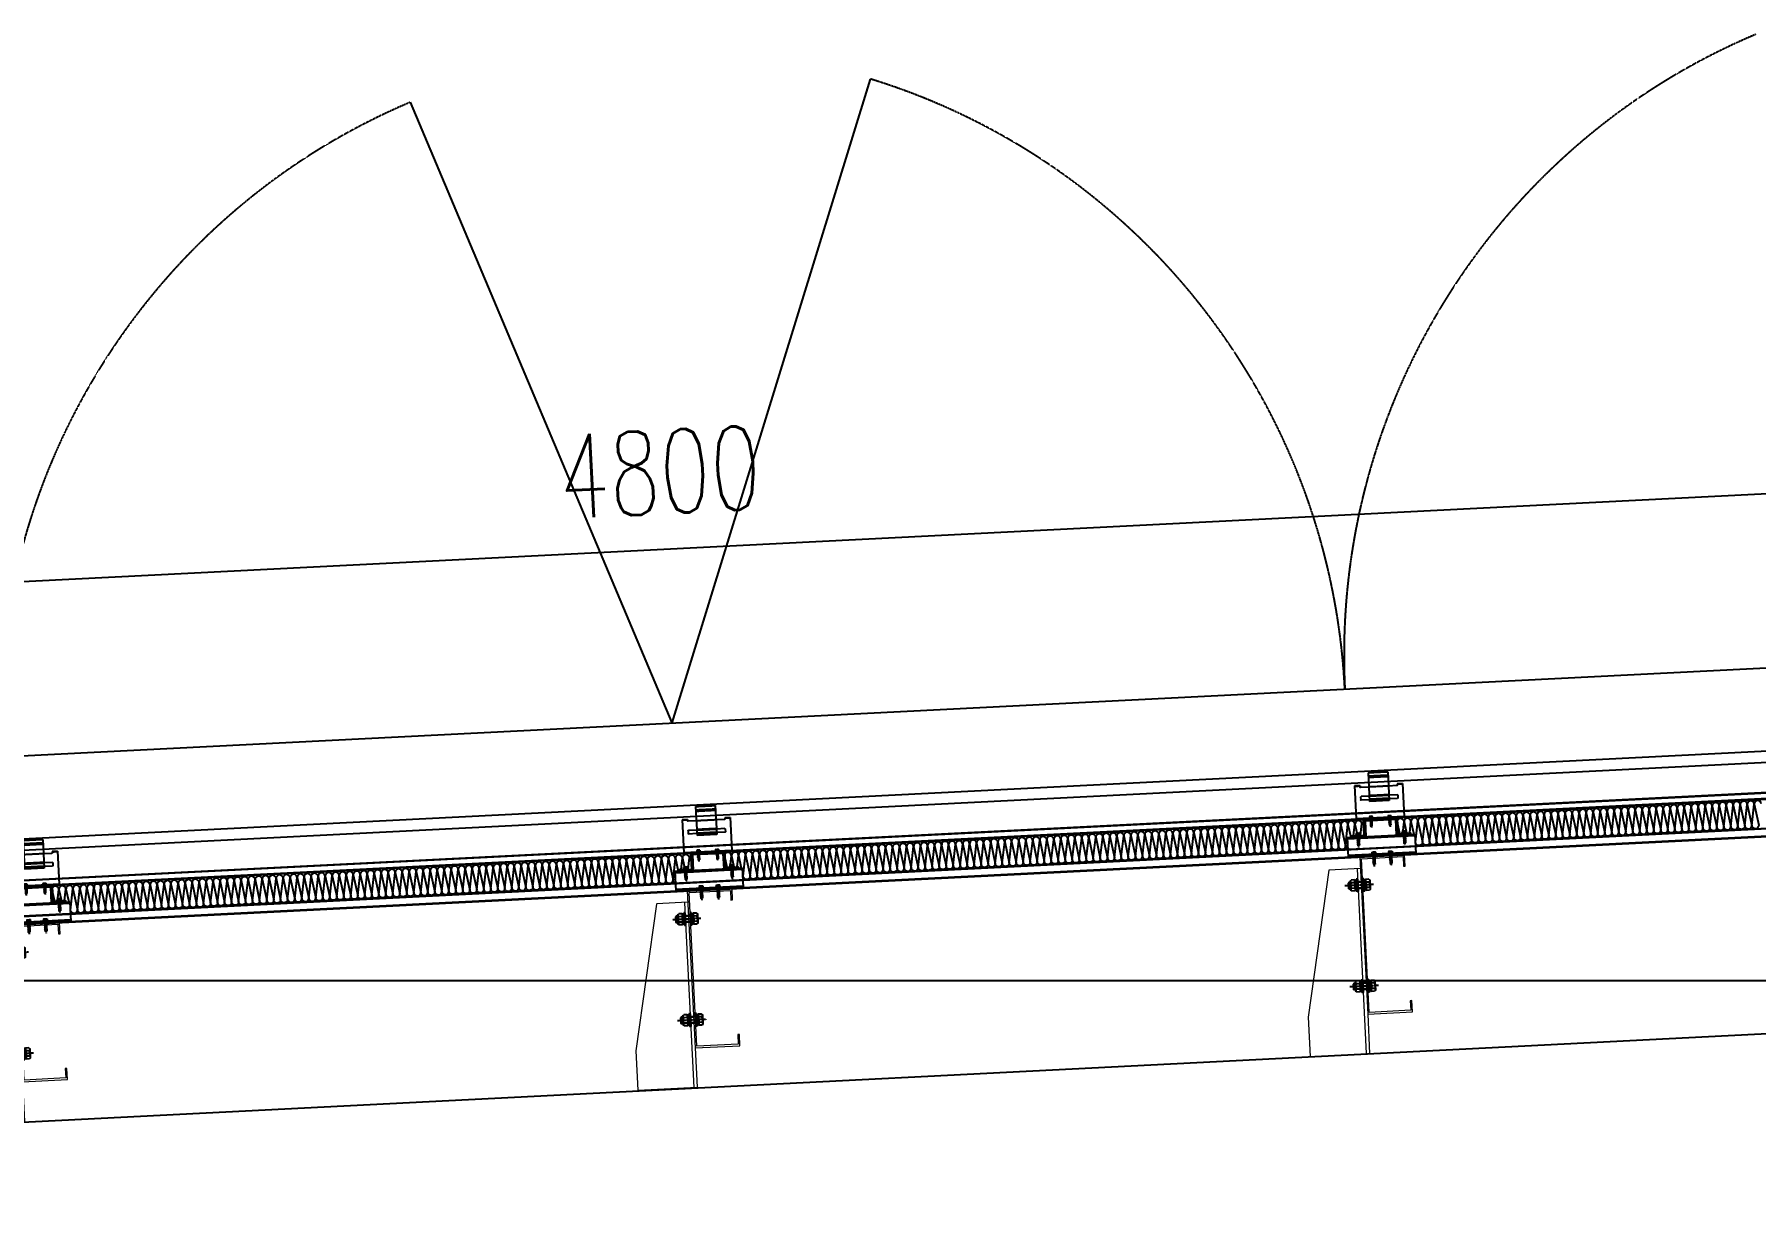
# Model space of a CAD drawing. Extents: x 220580 to 2027826, y -309201 to 71987.
# Drawn here: x 1048353 to 1051420, y -207443 to -205369 of the extents above; entities that cross this region are included whole.
import ezdxf

# ---------------------------------------------------------------- set-up
doc = ezdxf.new("R2010")
doc.units = 0
for name, pattern in [('__DASH', [0.35, 0.25, -0.1]), ('CENTER', [2, 1.25, -0.25, 0.25, -0.25]), ('CONTINUOUS0', [0]), ('CONTINUOUS1', [0]), ('DASH', [0.35, 0.25, -0.1]), ('DOTE', [2.42, 2, -0.2, 0.02, -0.2])]:
    doc.linetypes.add(name, pattern=pattern)
for name, color, linetype in [('003_THICK', 7, 'CONTINUOUS1'), ('004_THIN', 6, 'CONTINUOUS0'), ('A-AXIS-DOTE', 14, 'DOTE'), ('A-HATCH-2', 251, 'Continuous'), ('A-LIN-V', 9, 'Continuous'), ('BWM', 8, 'Continuous'), ('C18', 4, 'CENTER'), ('DIM', 173, 'Continuous'), ('pj', 4, 'Continuous'), ('SEAMLOK75 - SHEET', 6, 'Continuous'), ('ZX', 240, 'CENTER'), ('建-尺寸', 3, 'Continuous'), ('紧固件', 40, 'Continuous')]:
    doc.layers.add(name, color=color, linetype=linetype)
doc.layers.add('S-dim', color=81, linetype='Continuous', lineweight=0)
doc.layers.add('粗', color=7, linetype='Continuous', lineweight=50)
doc.styles.add('A-DIM_T3', font='SIMPLEX', dxfattribs={"width": 0.705882, "bigfont": 'GBCBIG'})
doc.dimstyles.new('A-DIM&&50', dxfattribs={"dimtxt": 148.75, "dimasz": 50, "dimexe": 125, "dimexo": 150, "dimgap": 63.125, "dimtad": 1, "dimdec": 0, "dimzin": 0, "dimdsep": 46, "dimtxsty": 'A-DIM_T3', "dimblk": 'ARCHTICK', "dimcen": 0.09, "dimclrt": 7, "dimazin": 2, "dimtfac": 1, "dimtdec": 0, "dimtix": 1, "dimtmove": 2, "dimatfit": 3, "dimfxl": 0, "dimtolj": 1, "dimtzin": 0, "dimarcsym": 0})

# ---------------------------------------------------------------- blocks, each defined once
blk = doc.blocks.new('_ArchTick')
at = {"color": 0, "linetype": 'ByBlock', "const_width": 0.4}
blk.add_lwpolyline([(-0.5, -0.5), (0.5, 0.5)], dxfattribs=at)
blk = doc.blocks.new('*D369')
at = {"layer": 'Defpoints', "color": 0, "transparency": 16777216}
for p in [(-1772682.3, 580899.3), (-1777491.8, 580830.9), (-1772697.8, 580589.7)]:
    blk.add_point(p, dxfattribs=at)
at = {"layer": '建-尺寸', "color": 0, "lineweight": -2, "transparency": 16777216}
for p, q in [((-1777489.3, 580880.8), (-1777473.7, 581190.4)), ((-1777476.2, 581140.5), (-1772682.3, 580899.3)), ((-1772695.3, 580639.6), (-1772679.7, 580949.2))]:
    blk.add_line(p, q, dxfattribs=at)
at = {"layer": '建-尺寸', "color": 0, "lineweight": -2, "transparency": 16777216, "xscale": 50, "yscale": 50, "zscale": 50}
for p, rotation in [((-1777476.2, 581140.5), 177.1195904165195), ((-1772682.3, 580899.3), 357.1195904165195)]:
    blk.add_blockref('_ArchTick', p, dxfattribs=dict(at, rotation=rotation))
at = {"layer": '建-尺寸', "color": 7, "transparency": 16777216, "insert": (-1775072.3, 581157.2), "char_height": 148.75, "attachment_point": 5, "rotation": 357.1196, "style": 'A-DIM_T3'}
blk.add_mtext('\\A1;4800', dxfattribs=at)
blk = doc.blocks.new('55555')
at = {"layer": 'A-LIN-V', "color": 4}
blk.add_line((350, 700), (8250, 1100), dxfattribs=at)
blk = doc.blocks.new('20250917080948')
at = {"layer": 'A-AXIS-DOTE', "linetype": '__DASH', "ltscale": 2}
blk.add_line((93070.1, 15300), (-8769.3, 15300), dxfattribs=at)
blk = doc.blocks.new('34t65')
at = {"color": 2, "ltscale": 50}
for p, q in [((1430037, 238183.4), (1430157, 238183.4)), ((1430037, 238148.4), (1430037, 238183.4)), ((1430037, 238180.9), (1430157, 238180.9)), ((1430157, 238183.4), (1430157, 238148.4)), ((1430157, 238150.9), (1430037, 238150.9)), ((1430157, 238148.4), (1430037, 238148.4))]:
    blk.add_line(p, q, dxfattribs=at)
blk = doc.blocks.new('*U1984')
at = {"layer": 'pj'}
for p, q in [((-4.4, 0.5), (-4.4, 0)), ((4.4, 0), (-4.4, 0)), ((-4.1, 0.8), (-3.1, 1)), ((4.1, 0.8), (-4.1, 0.8)), ((-3.1, 3.9), (-3.1, 1)), ((3.1, 1), (-3.1, 1)), ((2.3, 4.2), (-2.3, 4.2)), ((-2, 0.8), (-1.5, 1)), ((-1.5, 3.9), (-1.5, 1)), ((-1.5, 0), (-1.5, -1.6)), ((1.5, 3.9), (1.5, 1)), ((2.2, 0.8), (1.5, 1)), ((1.5, 0), (1.5, -1.1)), ((3.1, 3.9), (3.1, 1)), ((4.1, 0.8), (3.1, 1)), ((4.4, 0.5), (4.4, 0)), ((-2.1, -1.9), (2.1, -1.4)), ((-2.1, -1.9), (-1.5, -1.6)), ((-2.1, -1.9), (-1.5, -2.2)), ((-2.1, -3.3), (2.1, -2.8)), ((-2.1, -3.3), (-1.5, -3)), ((-2.1, -3.3), (-1.5, -3.6)), ((-2.1, -4.7), (2.1, -4.2)), ((-2.1, -4.7), (-1.5, -4.4)), ((-2.1, -4.7), (-1.5, -5)), ((-2.1, -6.1), (2.1, -5.6)), ((-2.1, -6.1), (-1.5, -5.8)), ((-2.1, -6.1), (-1.5, -6.4)), ((-2.1, -7.5), (2.1, -7)), ((-2.1, -7.5), (-1.5, -7.2)), ((-2.1, -7.5), (-1.5, -7.8)), ((-2.1, -8.9), (2.1, -8.4)), ((-2.1, -8.9), (-1.5, -8.6)), ((-2.1, -8.9), (-1.5, -9.2)), ((-2.1, -10.3), (2.1, -9.8)), ((-2.1, -10.3), (-1.5, -10)), ((-2.1, -10.3), (-1.5, -10.6)), ((-2.1, -11.7), (2.1, -11.2)), ((-2.1, -11.7), (-1.5, -11.4)), ((-2.1, -11.7), (-1.5, -12)), ((-2.1, -13.1), (-1.5, -12.8)), ((-2.1, -13.1), (-1.1, -13)), ((-2.1, -13.1), (-1.5, -13.4)), ((-1.5, -1.6), (1.5, -1.1)), ((-1.5, -2.2), (1.5, -1.7)), ((-1.5, -2.2), (-1.5, -3)), ((-1.5, -3), (1.5, -2.5)), ((-1.5, -3.6), (1.5, -3.1)), ((-1.5, -3.6), (-1.5, -4.4)), ((-1.5, -4.4), (1.5, -3.9)), ((-1.5, -5), (1.5, -4.5)), ((-1.5, -5), (-1.5, -5.8)), ((-1.5, -5.8), (1.5, -5.3)), ((-1.5, -6.4), (1.5, -5.9)), ((-1.5, -6.4), (-1.5, -7.2)), ((-1.5, -7.2), (1.5, -6.7)), ((-1.5, -7.8), (1.5, -7.3)), ((-1.5, -7.8), (-1.5, -8.6)), ((-1.5, -8.6), (1.5, -8.1)), ((-1.5, -9.2), (1.5, -8.7)), ((-1.5, -9.2), (-1.5, -10)), ((-1.5, -10), (1.5, -9.5)), ((-1.5, -10.6), (1.5, -10.1)), ((-1.5, -10.6), (-1.5, -11.4)), ((-1.5, -11.4), (1.5, -10.9)), ((-1.5, -12), (1.5, -11.5)), ((-1.5, -12), (-1.5, -12.8)), ((-1.5, -12.8), (-1, -12.7)), ((-1.5, -13.4), (-1.5, -17.2)), ((-1.5, -13.4), (-1.3, -13.4)), ((0, -18.6), (-1.5, -17.2)), ((0, -18.6), (1.5, -17.2)), ((0.6, -12.4), (1.5, -12.3)), ((0.7, -12.8), (2.1, -12.6)), ((0.7, -13), (1.5, -12.9)), ((0.7, -13.8), (1.5, -13.7)), ((0.7, -14.2), (2.1, -14)), ((0.7, -14.4), (1.5, -14.3)), ((1.5, -0.3), (1.5, -1.1)), ((2.1, -1.4), (1.5, -1.1)), ((2.1, -1.4), (1.5, -1.7)), ((1.5, -1.7), (1.5, -2.5)), ((2.1, -2.8), (1.5, -2.5)), ((2.1, -2.8), (1.5, -3.1)), ((1.5, -3.1), (1.5, -3.9)), ((2.1, -4.2), (1.5, -3.9)), ((2.1, -4.2), (1.5, -4.5)), ((1.5, -4.5), (1.5, -5.3)), ((2.1, -5.6), (1.5, -5.3)), ((2.1, -5.6), (1.5, -5.9)), ((1.5, -5.9), (1.5, -6.7)), ((2.1, -7), (1.5, -6.7)), ((2.1, -7), (1.5, -7.3)), ((1.5, -7.3), (1.5, -8.1)), ((2.1, -8.4), (1.5, -8.1)), ((2.1, -8.4), (1.5, -8.7)), ((1.5, -8.7), (1.5, -9.5)), ((2.1, -9.8), (1.5, -9.5)), ((2.1, -9.8), (1.5, -10.1)), ((1.5, -10.1), (1.5, -10.9)), ((2.1, -11.2), (1.5, -10.9)), ((2.1, -11.2), (1.5, -11.5)), ((1.5, -11.5), (1.5, -12.3)), ((2.1, -12.6), (1.5, -12.3)), ((2.1, -12.6), (1.5, -12.9)), ((1.5, -12.9), (1.5, -13.7)), ((2.1, -14), (1.5, -13.7)), ((2.1, -14), (1.5, -14.3)), ((1.5, -14.3), (1.5, -17.2))]:
    blk.add_line(p, q, dxfattribs=at)
blk.add_lwpolyline([(0, -18.6), (0.7, -14.4), (0.7, -12.7, 0.417657), (0.4, -12.4, 0.097062), (-1, -12.7), (-1.5, -13.8)], format="xyb", dxfattribs=at)
for centre, radius, start, end in [((-4.1, 0.5), 0.3, 90, 180), ((-2.3, 3.3), 0.951, 35.4009, 144.5991), ((0, 1), 3.2, 61.0594, 118.9406), ((2.3, 3.3), 0.951, 35.4009, 144.5991), ((4.1, 0.5), 0.3, 0, 90)]:
    blk.add_arc(centre, radius, start, end, dxfattribs=at)
at = {"layer": 'ZX', "ltscale": 0.2}
blk.add_line((0, 4.9), (0, -21), dxfattribs=at)
blk = doc.blocks.new('A$C2F3B4A73')
at = {"layer": '粗', "lineweight": -2}
for p, q in [((25.2, 101.1), (60.4, 101.1)), ((25.2, 101.1), (25.2, 49.6)), ((60.4, 101.1), (60.4, 49.6)), ((0, 78.7), (9.6, 78.7)), ((0, 78.7), (0, 19.8)), ((9.6, 78.7), (9.6, 76.3)), ((10.4, 75.5), (25.2, 75.5)), ((60.4, 75.5), (75.2, 75.5)), ((76, 78.7), (85.6, 78.7)), ((76, 78.7), (76, 76.3)), ((85.6, 78.7), (85.6, 19.8)), ((9.6, 58.4), (9.6, 53.6)), ((10.4, 59.2), (25.2, 59.2)), ((10.4, 52.8), (25.2, 52.8)), ((25.2, 58.4), (60.4, 58.4)), ((25.2, 53.6), (60.4, 53.6)), ((25.2, 49.6), (60.4, 49.6)), ((60.4, 59.2), (75.2, 59.2)), ((60.4, 52.8), (75.2, 52.8)), ((76, 58.4), (76, 53.6)), ((0, 19.8), (85.6, 19.8)), ((0, 18.8), (0, 19.8)), ((0, 18.8), (85.6, 18.8)), ((14.4, 19.8), (14.4, 18.8)), ((71.2, 19.8), (71.2, 18.8)), ((85.6, 19.8), (85.6, 18.8))]:
    blk.add_line(p, q, dxfattribs=at)
at = {"layer": '粗', "linetype": 'DASH', "lineweight": -2}
for p, q in [((25.2, 100.6), (60.4, 100.6)), ((25.2, 94.7), (60.4, 94.7)), ((25.2, 92.3), (60.4, 92.3)), ((0, 77.7), (9.6, 77.7)), ((25.2, 75.5), (60.4, 75.5)), ((76, 77.7), (85.6, 77.7)), ((25.2, 60), (60.4, 60)), ((25.2, 59.2), (60.4, 59.2)), ((25.2, 52.8), (60.4, 52.8)), ((25.2, 52), (60.4, 52)), ((16, 19.8), (16, 18.8)), ((21.6, 19.8), (21.6, 18.8)), ((29.6, 19.8), (29.6, 18.8)), ((35.2, 19.8), (35.2, 18.8)), ((50.4, 19.8), (50.4, 18.8)), ((56, 19.8), (56, 18.8)), ((64, 19.8), (64, 18.8)), ((69.6, 19.8), (69.6, 18.8))]:
    blk.add_line(p, q, dxfattribs=at)
at = {"layer": '粗', "lineweight": -2}
for centre, start, end in [((10.4, 76.3), 180, 270), ((75.2, 76.3), 270, 0), ((10.4, 58.4), 90, 180), ((10.4, 53.6), 180, 270), ((75.2, 58.4), 0, 90), ((75.2, 53.6), 270, 0)]:
    blk.add_arc(centre, 0.8, start, end, dxfattribs=at)
at = {"layer": '紧固件', "color": 2, "yscale": 0.8, "zscale": 0.8}
for p, xscale in [((26.1, 19.8), 0.8), ((59.5, 19.8), -0.8)]:
    blk.add_blockref('*U1984', p, dxfattribs=dict(at, xscale=xscale))
blk = doc.blocks.new('A$C51791418')
blk.add_blockref('A$C2F3B4A73', (-42.8, -15.8))
blk = doc.blocks.new('*U1987')
at = {"layer": '003_THICK', "color": 2}
for points in [[(-11, 13.1, 0.611769), (-11, 6.5, 0.611769)], [(-11, 6.5, 0.305859), (-11, -6.5, 0.305859)], [(31.2, 6.5, 0.61177), (31.2, 13.1, 0.61177)], [(31.2, -6.5, 0.305858), (31.2, 6.5, 0.305858)], [(-11, -6.5, 0.611769), (-11, -13.1, 0.611769)], [(31.2, -13.1, 0.61177), (31.2, -6.5, 0.61177)]]:
    blk.add_lwpolyline(points, format="xyb", dxfattribs=at)
for points in [[(-13, 9.8), (-13, -9.8)], [(-11, 13.1), (-3, 13.1)], [(-11, 6.5), (-3, 6.5)], [(-3.6, 8), (-3.6, -8)], [(-3, 13.1), (-3, -13.1)], [(-3, 12.1), (1.1, 12.1)], [(-3, 0), (1.1, 4.1)], [(-3, -4.1), (1.1, 0)], [(1.1, 15), (4.1, 15)], [(1.1, 15), (1.1, -15)], [(4.1, 15), (4.1, -15)], [(4.1, 8), (16.1, 8)], [(16.1, 15), (16.1, -15)], [(16.1, 15), (19.1, 15)], [(19.1, 15), (19.1, -15)], [(19.1, 12.1), (23.2, 12.1)], [(19.1, 0), (23.2, 4.1)], [(23.2, 13.1), (23.2, -13.1)], [(23.2, 13.1), (31.2, 13.1)], [(23.2, 6.5), (31.2, 6.5)], [(33.2, 9.8), (33.2, -9.8)], [(33.2, 8), (37.5, 8)], [(37.5, 8), (37.5, -8)], [(37.5, 8), (39, 6.5)], [(39, 6.5), (39, -6.5)], [(-11, -6.5), (-3, -6.5)], [(-11, -13.1), (-3, -13.1)], [(-3, -12.1), (1.1, -12.1)], [(1.1, -15), (4.1, -15)], [(4.1, -8), (16.1, -8)], [(16.1, -15), (19.1, -15)], [(19.1, -4.1), (23.2, 0)], [(19.1, -12.1), (23.2, -12.1)], [(23.2, -6.5), (31.2, -6.5)], [(23.2, -13.1), (31.2, -13.1)], [(33.2, -8), (37.5, -8)], [(37.5, -8), (39, -6.5)]]:
    blk.add_lwpolyline(points, dxfattribs=at)
at = {"layer": '004_THIN', "color": 2}
for points in [[(-3.6, 6.5), (16.1, 6.5)], [(33.2, 6.5), (39, 6.5)], [(-3.6, -6.5), (16.1, -6.5)], [(33.2, -6.5), (39, -6.5)]]:
    blk.add_lwpolyline(points, dxfattribs=at)
at = {"layer": 'C18', "color": 1, "ltscale": 0.6}
blk.add_lwpolyline([(-21, 0), (47, 0)], dxfattribs=at)
blk = doc.blocks.new('1112')
at = {"color": 2}
blk.add_lwpolyline([(1432456, 238570.9), (1432478.5, 238570.9), (1432478.5, 238598.4), (1432538.5, 238598.4), (1432538.5, 238570.9), (1432561, 238570.9), (1432561, 238568.4), (1432536, 238568.4), (1432536, 238595.9), (1432481, 238595.9), (1432481, 238568.4), (1432456, 238568.4)], close=True, dxfattribs=at)
at = {"layer": 'S-dim', "ltscale": 10}
for p, q in [((1432412.5, 238511.6), (1432362.5, 238252.3)), ((1432412.5, 238512.7), (1432468.5, 238512.7)), ((1432462.5, 238511.6), (1432462.5, 238182.3)), ((1432362.5, 238252.3), (1432362.5, 238182.3)), ((1432468.5, 238252.3), (1432468.5, 238182.3)), ((1432362.5, 238182.3), (1432468.5, 238182.3))]:
    blk.add_line(p, q, dxfattribs=at)
at = {"layer": 'S-dim', "color": 6, "ltscale": 10}
blk.add_lwpolyline([(1432548.5, 238512.3), (1432548.5, 238532.3), (1432468.5, 238532.3), (1432468.5, 238252.3), (1432548.5, 238252.3), (1432548.5, 238272.3), (1432545.5, 238272.3), (1432545.5, 238255.3), (1432471.5, 238255.3), (1432471.5, 238529.3), (1432545.5, 238529.3), (1432545.5, 238512.3)], close=True, dxfattribs=at)
blk.add_blockref('34t65', (2411.5, 385))
at = {"xscale": -0.7500000000000001, "yscale": 0.7500000000000001, "zscale": 0.7500000000000001, "rotation": 359.9999999722328}
for p in [(1432474.6, 238482.3), (1432474.6, 238302.3)]:
    blk.add_blockref('*U1987', p, dxfattribs=at)
at = {"layer": 'SEAMLOK75 - SHEET', "xscale": -1}
blk.add_blockref('A$C51791418', (1432508.5, 238596.4), dxfattribs=at)
at = {"layer": '紧固件', "xscale": -1.023999999801318, "yscale": 1.023999999801318, "zscale": 1.023999999801318}
for p in [(1432467.3, 238570.9), (1432549.8, 238570.9, 0), (1432493.5, 238535.9), (1432523.5, 238535.9)]:
    blk.add_blockref('*U1984', p, dxfattribs=at)
blk = doc.blocks.new('3e34t5')
at = {"rotation": 2.880377552740777}
for p in [(-167778.5, -57889.1), (-168977, -57949.4), (-170175.5, -58009.7)]:
    blk.add_blockref('1112', p, dxfattribs=at)
blk = doc.blocks.new('1231534634654')
at = {"layer": 'A-LIN-V'}
for points in [[(-1775094.8, 580710.3), (-1775448, 581857.1)], [(-1775094.8, 580710.3), (-1774628.2, 581815.9)], [(-1777491.8, 580830.9), (-1772697.8, 580589.7)]]:
    blk.add_lwpolyline(points, dxfattribs=at)
at = {"layer": 'A-LIN-V', "linetype": 'DASH'}
for centre, start, end in [((-1775094.8, 580710.3), 107.1196, 177.1196), ((-1775094.8, 580710.3), 357.1196, 67.1196), ((-1772697.8, 580589.7), 107.1196, 177.1196)]:
    blk.add_arc(centre, 1200, start, end, dxfattribs=at)
at = {"layer": '建-尺寸'}
dim = blk.add_aligned_dim(p1=(-1777491.8, 580830.9), p2=(-1772697.8, 580589.7), distance=310, dimstyle='A-DIM&&50', dxfattribs=at)
dim.commit()
dim.dimension.update_dxf_attribs({"geometry": '*D369', "text_midpoint": (-1775072.3, 581157.2)})
blk = doc.blocks.new('42432')
at = {"layer": 'A-LIN-V', "rotation": 5.760755105663479}
blk.add_blockref('1231534634654', (125748.8, 181213.9), dxfattribs=at)
blk = doc.blocks.new('A$Ce490932c')
at = {"color": 1, "ltscale": 50}
for p, q in [((3049.7, 2468), (-4757.8, 2075.2)), ((3049.7, 2466.5), (-4756.4, 2073.8))]:
    blk.add_line(p, q, dxfattribs=at)
at = {"color": 4, "ltscale": 50}
for p, q in [((-4734, 2023.7), (3049.7, 2415.4, 0)), ((-4734, 2022.9), (3049.7, 2414.6, 0)), ((-4734, 2009.5), (3049.7, 2401.1, 0)), ((-4734, 2008.7), (3049.7, 2400.3, 0))]:
    blk.add_line(p, q, dxfattribs=at)
at = {"color": 2, "ltscale": 50}
blk.add_line((-4734, 2009.8), (3049.7, 2401.4, 0), dxfattribs=at)
at = {"layer": 'BWM'}
for points in [[(1181.1, 2365.1, 1), (1168.6, 2364.5), (1176.7, 2327.4, -1), (1164.2, 2326.8), (1168.6, 2364.5, 1), (1156.1, 2363.9), (1164.2, 2326.8, -1), (1151.7, 2326.1), (1156.1, 2363.9, 1), (1143.6, 2363.2), (1151.7, 2326.1, -1), (1139.3, 2325.5), (1143.6, 2363.2, 1), (1131.1, 2362.6), (1139.3, 2325.5, -1), (1126.8, 2324.9), (1131.1, 2362.6, 1), (1118.6, 2362), (1126.8, 2324.9, -1), (1114.3, 2324.2), (1118.6, 2362, 1), (1106.2, 2361.4), (1114.3, 2324.2, -1), (1101.8, 2323.6), (1106.2, 2361.4, 1), (1093.7, 2360.7), (1101.8, 2323.6, -1), (1089.3, 2323), (1093.7, 2360.7, 1), (1081.2, 2360.1), (1089.3, 2323, -1), (1076.8, 2322.4), (1081.2, 2360.1, 1), (1068.7, 2359.5), (1076.8, 2322.4, -1), (1064.3, 2321.7), (1068.7, 2359.5, 1), (1056.2, 2358.9), (1064.3, 2321.7, -1), (1051.9, 2321.1), (1056.2, 2358.9, 1), (1043.7, 2358.2), (1051.9, 2321.1, -1), (1039.4, 2320.5), (1043.7, 2358.2, 1), (1031.2, 2357.6), (1039.4, 2320.5, -1), (1026.9, 2319.8), (1031.2, 2357.6, 1), (1018.8, 2357), (1026.9, 2319.8, -1), (1014.4, 2319.2), (1018.8, 2357, 1), (1006.3, 2356.3), (1014.4, 2319.2, -1), (1001.9, 2318.6), (1006.3, 2356.3, 1), (993.8, 2355.7), (1001.9, 2318.6, -1), (989.4, 2318), (993.8, 2355.7, 1), (981.3, 2355.1), (989.4, 2318, -1), (977, 2317.3), (981.3, 2355.1, 1), (968.8, 2354.5), (977, 2317.3, -1), (964.5, 2316.7), (968.8, 2354.5, 1), (956.3, 2353.8), (964.5, 2316.7, -1), (952, 2316.1), (956.3, 2353.8, 1), (943.9, 2353.2), (952, 2316.1, -1), (939.5, 2315.4), (943.9, 2353.2, 1), (931.4, 2352.6), (939.5, 2315.4, -1), (927, 2314.8), (931.4, 2352.6, 1), (918.9, 2351.9), (927, 2314.8, -1), (914.5, 2314.2), (918.9, 2351.9, 1), (906.4, 2351.3), (914.5, 2314.2, -1), (902.1, 2313.6), (906.4, 2351.3, 1), (893.9, 2350.7), (902.1, 2313.6, -1), (889.6, 2312.9), (893.9, 2350.7, 1), (881.4, 2350.1), (889.6, 2312.9, -1), (877.1, 2312.3), (881.4, 2350.1, 1), (869, 2349.4), (877.1, 2312.3, -1), (864.6, 2311.7), (869, 2349.4, 1), (856.5, 2348.8), (864.6, 2311.7, -1), (852.1, 2311.1), (856.5, 2348.8, 1), (844, 2348.2), (852.1, 2311.1, -1), (839.6, 2310.4), (844, 2348.2, 1), (831.5, 2347.5), (839.6, 2310.4, -1), (827.1, 2309.8), (831.5, 2347.5, 1), (819, 2346.9), (827.1, 2309.8, -1), (814.7, 2309.2), (819, 2346.9, 1), (806.5, 2346.3), (814.7, 2309.2, -1), (802.2, 2308.5), (806.5, 2346.3, 1), (794, 2345.7), (802.2, 2308.5, -1), (789.7, 2307.9), (794, 2345.7, 1), (781.6, 2345), (789.7, 2307.9, -1), (777.2, 2307.3), (781.6, 2345, 1), (769.1, 2344.4), (777.2, 2307.3, -1), (764.7, 2306.7), (769.1, 2344.4, 1), (756.6, 2343.8), (764.7, 2306.7, -1), (752.2, 2306), (756.6, 2343.8, 1), (744.1, 2343.1), (752.2, 2306, -1), (739.8, 2305.4), (744.1, 2343.1, 1), (731.6, 2342.5), (739.8, 2305.4, -1), (727.3, 2304.8), (731.6, 2342.5, 1), (719.1, 2341.9), (727.3, 2304.8, -1), (714.8, 2304.1), (719.1, 2341.9, 1), (706.7, 2341.3), (714.8, 2304.1, -1), (702.3, 2303.5), (706.7, 2341.3, 1), (694.2, 2340.6), (702.3, 2303.5, -1), (689.8, 2302.9), (694.2, 2340.6, 1), (681.7, 2340), (689.8, 2302.9, -1), (677.3, 2302.3), (681.7, 2340, 1), (669.2, 2339.4), (677.3, 2302.3, -1), (664.9, 2301.6), (669.2, 2339.4, 1), (656.7, 2338.8), (664.9, 2301.6, -1), (652.4, 2301), (656.7, 2338.8, 1), (644.2, 2338.1), (652.4, 2301, -1), (639.9, 2300.4), (644.2, 2338.1, 1), (631.8, 2337.5), (639.9, 2300.4, -1), (627.4, 2299.7), (631.8, 2337.5, 1), (619.3, 2336.9), (627.4, 2299.7, -1), (614.9, 2299.1), (619.3, 2336.9, 1), (606.8, 2336.2), (614.9, 2299.1, -1), (602.4, 2298.5), (606.8, 2336.2, 1), (594.3, 2335.6), (602.4, 2298.5, -1), (589.9, 2297.9), (594.3, 2335.6, 1), (581.8, 2335), (589.9, 2297.9, -1), (577.5, 2297.2), (581.8, 2335, 1), (569.3, 2334.4), (577.5, 2297.2, -1), (565, 2296.6), (569.3, 2334.4, 1), (556.8, 2333.7), (561.8, 2311.3)], [(446.7, 2284.4, -0.414214), (440.1, 2290.3), (444.5, 2328.1, 1), (432, 2327.4), (440.1, 2290.3, -1), (427.7, 2289.7), (432, 2327.4, 1), (419.5, 2326.8), (427.7, 2289.7, -1), (415.2, 2289.1), (419.5, 2326.8, 1), (407, 2326.2), (415.2, 2289.1, -1), (402.7, 2288.4), (407, 2326.2, 1), (394.6, 2325.6), (402.7, 2288.4, -1), (390.2, 2287.8), (394.6, 2325.6, 1), (382.1, 2324.9), (390.2, 2287.8, -1), (377.7, 2287.2), (382.1, 2324.9, 1), (369.6, 2324.3), (377.7, 2287.2, -1), (365.2, 2286.6), (369.6, 2324.3, 1), (357.1, 2323.7), (365.2, 2286.6, -1), (352.7, 2285.9), (357.1, 2323.7, 1), (344.6, 2323), (352.7, 2285.9, -1), (340.3, 2285.3), (344.6, 2323, 1), (332.1, 2322.4), (340.3, 2285.3, -1), (327.8, 2284.7), (332.1, 2322.4, 1), (319.6, 2321.8), (327.8, 2284.7, -1), (315.3, 2284), (319.6, 2321.8, 1), (307.2, 2321.2), (315.3, 2284, -1), (302.8, 2283.4), (307.2, 2321.2, 1), (294.7, 2320.5), (302.8, 2283.4, -1), (290.3, 2282.8), (294.7, 2320.5, 1), (282.2, 2319.9), (290.3, 2282.8, -1), (277.8, 2282.2), (282.2, 2319.9, 1), (269.7, 2319.3), (277.8, 2282.2, -1), (265.4, 2281.5), (269.7, 2319.3, 1), (257.2, 2318.6), (265.4, 2281.5, -1), (252.9, 2280.9), (257.2, 2318.6, 1), (244.7, 2318), (252.9, 2280.9, -1), (240.4, 2280.3), (244.7, 2318, 1), (232.3, 2317.4), (240.4, 2280.3, -1), (227.9, 2279.6), (232.3, 2317.4, 1), (219.8, 2316.8), (227.9, 2279.6, -1), (215.4, 2279), (219.8, 2316.8, 1), (207.3, 2316.1), (215.4, 2279, -1), (202.9, 2278.4), (207.3, 2316.1, 1), (194.8, 2315.5), (202.9, 2278.4, -1), (190.5, 2277.8), (194.8, 2315.5, 1), (182.3, 2314.9), (190.5, 2277.8, -1), (178, 2277.1), (182.3, 2314.9, 1), (169.8, 2314.3), (178, 2277.1, -1), (165.5, 2276.5), (169.8, 2314.3, 1), (157.4, 2313.6), (165.5, 2276.5, -1), (153, 2275.9), (157.4, 2313.6, 1), (144.9, 2313), (153, 2275.9, -1), (140.5, 2275.2), (144.9, 2313, 1), (132.4, 2312.4), (140.5, 2275.2, -1), (128, 2274.6), (132.4, 2312.4, 1), (119.9, 2311.7), (128, 2274.6, -1), (115.5, 2274), (119.9, 2311.7, 1), (107.4, 2311.1), (115.5, 2274, -1), (103.1, 2273.4), (107.4, 2311.1, 1), (94.9, 2310.5), (103.1, 2273.4, -1), (90.6, 2272.7), (94.9, 2310.5, 1), (82.4, 2309.9), (90.6, 2272.7, -1), (78.1, 2272.1), (82.4, 2309.9, 1), (70, 2309.2), (78.1, 2272.1, -1), (65.6, 2271.5), (70, 2309.2, 1), (57.5, 2308.6), (65.6, 2271.5, -1), (53.1, 2270.8), (57.5, 2308.6, 1), (45, 2308), (53.1, 2270.8, -1), (40.6, 2270.2), (45, 2308, 1), (32.5, 2307.3), (40.6, 2270.2, -1), (28.2, 2269.6), (32.5, 2307.3, 1), (20, 2306.7), (28.2, 2269.6, -1), (15.7, 2269), (20, 2306.7, 1), (7.5, 2306.1), (15.7, 2269, -1), (3.2, 2268.3), (7.5, 2306.1, 1), (-4.9, 2305.5), (3.2, 2268.3, -1), (-9.3, 2267.7), (-4.9, 2305.5, 1), (-17.4, 2304.8), (-9.3, 2267.7, -1), (-21.8, 2267.1), (-17.4, 2304.8, 1), (-29.9, 2304.2), (-21.8, 2267.1, -1), (-34.3, 2266.5), (-29.9, 2304.2, 1), (-42.4, 2303.6), (-34.3, 2266.5, -1), (-46.7, 2265.8), (-42.4, 2303.6, 1), (-54.9, 2302.9), (-46.7, 2265.8, -1), (-59.2, 2265.2), (-54.9, 2302.9, 1), (-67.4, 2302.3), (-59.2, 2265.2, -1), (-71.7, 2264.6), (-67.4, 2302.3, 1), (-79.8, 2301.7), (-71.7, 2264.6, -1), (-84.2, 2263.9), (-79.8, 2301.7, 1), (-92.3, 2301.1), (-84.2, 2263.9, -1), (-96.7, 2263.3), (-92.3, 2301.1, 1), (-104.8, 2300.4), (-96.7, 2263.3, -1), (-109.2, 2262.7), (-104.8, 2300.4, 1), (-117.3, 2299.8), (-109.2, 2262.7, -1), (-121.7, 2262.1), (-117.3, 2299.8, 1), (-129.8, 2299.2), (-121.7, 2262.1, -1), (-134.1, 2261.4), (-129.8, 2299.2, 1), (-142.3, 2298.5), (-134.1, 2261.4, -1), (-146.6, 2260.8), (-142.3, 2298.5, 1), (-154.8, 2297.9), (-146.6, 2260.8, -1), (-159.1, 2260.2), (-154.8, 2297.9, 1), (-167.2, 2297.3), (-159.1, 2260.2, -1), (-171.6, 2259.5), (-167.2, 2297.3, 1), (-179.7, 2296.7), (-171.6, 2259.5, -1), (-184.1, 2258.9), (-179.7, 2296.7, 1), (-192.2, 2296), (-184.1, 2258.9, -1), (-196.6, 2258.3), (-192.2, 2296, 1), (-204.7, 2295.4), (-196.6, 2258.3, -1), (-209, 2257.7), (-204.7, 2295.4, 1), (-217.2, 2294.8), (-209, 2257.7, -1), (-221.5, 2257), (-217.2, 2294.8, 1), (-229.7, 2294.2), (-221.5, 2257, -1), (-234, 2256.4), (-229.7, 2294.2, 1), (-242.1, 2293.5), (-234, 2256.4, -1), (-246.5, 2255.8), (-242.1, 2293.5, 1), (-254.6, 2292.9), (-246.5, 2255.8, -1), (-259, 2255.1), (-254.6, 2292.9, 1), (-267.1, 2292.3), (-259, 2255.1, -1), (-271.5, 2254.5), (-267.1, 2292.3, 1), (-279.6, 2291.6), (-271.5, 2254.5, -1), (-283.9, 2253.9), (-279.6, 2291.6, 1), (-292.1, 2291), (-283.9, 2253.9, -1), (-296.4, 2253.3), (-292.1, 2291, 1), (-304.6, 2290.4), (-296.4, 2253.3, -1), (-308.9, 2252.6), (-304.6, 2290.4, 1), (-317, 2289.8), (-308.9, 2252.6, -1), (-321.4, 2252), (-317, 2289.8, 1), (-329.5, 2289.1), (-321.4, 2252, -1), (-333.9, 2251.4), (-329.5, 2289.1, 1), (-342, 2288.5), (-333.9, 2251.4, -1), (-346.4, 2250.7), (-342, 2288.5, 1), (-354.5, 2287.9), (-346.4, 2250.7, -1), (-358.9, 2250.1), (-354.5, 2287.9, 1), (-367, 2287.2), (-358.9, 2250.1, -1), (-371.3, 2249.5), (-367, 2287.2, 1), (-379.5, 2286.6), (-371.3, 2249.5, -1), (-383.8, 2248.9), (-379.5, 2286.6, 1), (-392, 2286), (-383.8, 2248.9, -1), (-396.3, 2248.2), (-392, 2286, 1), (-404.4, 2285.4), (-396.3, 2248.2, -1), (-408.8, 2247.6), (-404.4, 2285.4, 1), (-416.9, 2284.7), (-408.8, 2247.6, -1), (-421.3, 2247), (-416.9, 2284.7, 1), (-429.4, 2284.1), (-421.3, 2247, -1), (-433.8, 2246.4), (-429.4, 2284.1, 1), (-441.9, 2283.5), (-433.8, 2246.4, -1), (-446.2, 2245.7), (-441.9, 2283.5, 1), (-454.4, 2282.8), (-446.2, 2245.7, -1), (-458.7, 2245.1), (-454.4, 2282.8, 1), (-466.9, 2282.2), (-458.7, 2245.1, -1), (-471.2, 2244.5), (-466.9, 2282.2, 1), (-479.3, 2281.6), (-471.2, 2244.5, -1), (-483.7, 2243.8), (-479.3, 2281.6, 1), (-491.8, 2281), (-483.7, 2243.8, -1), (-496.2, 2243.2), (-491.8, 2281, 1), (-504.3, 2280.3), (-496.2, 2243.2, -1), (-508.7, 2242.6), (-504.3, 2280.3, 1), (-516.8, 2279.7), (-508.7, 2242.6, -1), (-521.1, 2242), (-516.8, 2279.7, 1), (-529.3, 2279.1), (-521.1, 2242, -1), (-533.6, 2241.3), (-529.3, 2279.1, 1), (-541.8, 2278.4), (-533.6, 2241.3, -1), (-546.1, 2240.7), (-541.8, 2278.4, 1), (-554.2, 2277.8), (-546.1, 2240.7, -1), (-558.6, 2240.1), (-554.2, 2277.8, 1), (-566.7, 2277.2), (-558.6, 2240.1, -1), (-571.1, 2239.4), (-566.7, 2277.2, 1), (-579.2, 2276.6), (-571.1, 2239.4, -1), (-583.6, 2238.8), (-579.2, 2276.6, 1), (-591.7, 2275.9), (-583.6, 2238.8, -1), (-596.1, 2238.2), (-591.7, 2275.9, 1), (-604.2, 2275.3), (-596.1, 2238.2, -1), (-608.5, 2237.6), (-604.2, 2275.3, 1), (-616.7, 2274.7), (-608.5, 2237.6, -1), (-621, 2236.9), (-616.7, 2274.7, 1), (-629.1, 2274.1), (-621, 2236.9, -1), (-633.5, 2236.3), (-629.1, 2274.1, 1), (-641.6, 2273.4), (-636.7, 2251)], [(454.6, 2308.4), (457, 2328.7, 1), (444.5, 2328.1), (449.4, 2305.7)], [(467.1, 2309.1), (469.5, 2329.3, 1), (457, 2328.7), (461.3, 2308.8)], [(542, 2312.8), (544.4, 2333.1, 1), (531.9, 2332.5), (536.2, 2312.5)], [(554.5, 2313.4), (556.8, 2333.7, 1), (544.4, 2333.1), (548.7, 2313.2)], [(-751.8, 2224.1, -0.414214), (-758.3, 2230), (-754, 2267.8, 1), (-766.5, 2267.1), (-758.3, 2230, -1), (-770.8, 2229.4), (-766.5, 2267.1, 1), (-779, 2266.5), (-770.8, 2229.4, -1), (-783.3, 2228.8), (-779, 2266.5, 1), (-791.4, 2265.9), (-783.3, 2228.8, -1), (-795.8, 2228.1), (-791.4, 2265.9, 1), (-803.9, 2265.3), (-795.8, 2228.1, -1), (-808.3, 2227.5), (-803.9, 2265.3, 1), (-816.4, 2264.6), (-808.3, 2227.5, -1), (-820.8, 2226.9), (-816.4, 2264.6, 1), (-828.9, 2264), (-820.8, 2226.9, -1), (-833.3, 2226.3), (-828.9, 2264, 1), (-841.4, 2263.4), (-833.3, 2226.3, -1), (-845.7, 2225.6), (-841.4, 2263.4, 1), (-853.9, 2262.7), (-845.7, 2225.6, -1), (-858.2, 2225), (-853.9, 2262.7, 1), (-866.3, 2262.1), (-858.2, 2225, -1), (-870.7, 2224.4), (-866.3, 2262.1, 1), (-878.8, 2261.5), (-870.7, 2224.4, -1), (-883.2, 2223.7), (-878.8, 2261.5, 1), (-891.3, 2260.9), (-883.2, 2223.7, -1), (-895.7, 2223.1), (-891.3, 2260.9, 1), (-903.8, 2260.2), (-895.7, 2223.1, -1), (-908.2, 2222.5), (-903.8, 2260.2, 1), (-916.3, 2259.6), (-908.2, 2222.5, -1), (-920.6, 2221.9), (-916.3, 2259.6, 1), (-928.8, 2259), (-920.6, 2221.9, -1), (-933.1, 2221.2), (-928.8, 2259, 1), (-941.3, 2258.3), (-933.1, 2221.2, -1), (-945.6, 2220.6), (-941.3, 2258.3, 1), (-953.7, 2257.7), (-945.6, 2220.6, -1), (-958.1, 2220), (-953.7, 2257.7, 1), (-966.2, 2257.1), (-958.1, 2220, -1), (-970.6, 2219.3), (-966.2, 2257.1, 1), (-978.7, 2256.5), (-970.6, 2219.3, -1), (-983.1, 2218.7), (-978.7, 2256.5, 1), (-991.2, 2255.8), (-983.1, 2218.7, -1), (-995.5, 2218.1), (-991.2, 2255.8, 1), (-1003.7, 2255.2), (-995.5, 2218.1, -1), (-1008, 2217.5), (-1003.7, 2255.2, 1), (-1016.2, 2254.6), (-1008, 2217.5, -1), (-1020.5, 2216.8), (-1016.2, 2254.6, 1), (-1028.6, 2254), (-1020.5, 2216.8, -1), (-1033, 2216.2), (-1028.6, 2254, 1), (-1041.1, 2253.3), (-1033, 2216.2, -1), (-1045.5, 2215.6), (-1041.1, 2253.3, 1), (-1053.6, 2252.7), (-1045.5, 2215.6, -1), (-1058, 2214.9), (-1053.6, 2252.7, 1), (-1066.1, 2252.1), (-1058, 2214.9, -1), (-1070.5, 2214.3), (-1066.1, 2252.1, 1), (-1078.6, 2251.4), (-1070.5, 2214.3, -1), (-1082.9, 2213.7), (-1078.6, 2251.4, 1), (-1091.1, 2250.8), (-1082.9, 2213.7, -1), (-1095.4, 2213.1), (-1091.1, 2250.8, 1), (-1103.5, 2250.2), (-1095.4, 2213.1, -1), (-1107.9, 2212.4), (-1103.5, 2250.2, 1), (-1116, 2249.6), (-1107.9, 2212.4, -1), (-1120.4, 2211.8), (-1116, 2249.6, 1), (-1128.5, 2248.9), (-1120.4, 2211.8, -1), (-1132.9, 2211.2), (-1128.5, 2248.9, 1), (-1141, 2248.3), (-1132.9, 2211.2, -1), (-1145.4, 2210.5), (-1141, 2248.3, 1), (-1153.5, 2247.7), (-1145.4, 2210.5, -1), (-1157.8, 2209.9), (-1153.5, 2247.7, 1), (-1166, 2247), (-1157.8, 2209.9, -1), (-1170.3, 2209.3), (-1166, 2247, 1), (-1178.5, 2246.4), (-1170.3, 2209.3, -1), (-1182.8, 2208.7), (-1178.5, 2246.4, 1), (-1190.9, 2245.8), (-1182.8, 2208.7, -1), (-1195.3, 2208), (-1190.9, 2245.8, 1), (-1203.4, 2245.2), (-1195.3, 2208, -1), (-1207.8, 2207.4), (-1203.4, 2245.2, 1), (-1215.9, 2244.5), (-1207.8, 2207.4, -1), (-1220.3, 2206.8), (-1215.9, 2244.5, 1), (-1228.4, 2243.9), (-1220.3, 2206.8, -1), (-1232.7, 2206.2), (-1228.4, 2243.9, 1), (-1240.9, 2243.3), (-1232.7, 2206.2, -1), (-1245.2, 2205.5), (-1240.9, 2243.3, 1), (-1253.4, 2242.6), (-1245.2, 2205.5, -1), (-1257.7, 2204.9), (-1253.4, 2242.6, 1), (-1265.8, 2242), (-1257.7, 2204.9, -1), (-1270.2, 2204.3), (-1265.8, 2242, 1), (-1278.3, 2241.4), (-1270.2, 2204.3, -1), (-1282.7, 2203.6), (-1278.3, 2241.4, 1), (-1290.8, 2240.8), (-1282.7, 2203.6, -1), (-1295.2, 2203), (-1290.8, 2240.8, 1), (-1303.3, 2240.1), (-1295.2, 2203, -1), (-1307.7, 2202.4), (-1303.3, 2240.1, 1), (-1315.8, 2239.5), (-1307.7, 2202.4, -1), (-1320.1, 2201.8), (-1315.8, 2239.5, 1), (-1328.3, 2238.9), (-1320.1, 2201.8, -1), (-1332.6, 2201.1), (-1328.3, 2238.9, 1), (-1340.7, 2238.2), (-1332.6, 2201.1, -1), (-1345.1, 2200.5), (-1340.7, 2238.2, 1), (-1353.2, 2237.6), (-1345.1, 2200.5, -1), (-1357.6, 2199.9), (-1353.2, 2237.6, 1), (-1365.7, 2237), (-1357.6, 2199.9, -1), (-1370.1, 2199.2), (-1365.7, 2237, 1), (-1378.2, 2236.4), (-1370.1, 2199.2, -1), (-1382.6, 2198.6), (-1378.2, 2236.4, 1), (-1390.7, 2235.7), (-1382.6, 2198.6, -1), (-1395, 2198), (-1390.7, 2235.7, 1), (-1403.2, 2235.1), (-1395, 2198, -1), (-1407.5, 2197.4), (-1403.2, 2235.1, 1), (-1415.7, 2234.5), (-1407.5, 2197.4, -1), (-1420, 2196.7), (-1415.7, 2234.5, 1), (-1428.1, 2233.9), (-1420, 2196.7, -1), (-1432.5, 2196.1), (-1428.1, 2233.9, 1), (-1440.6, 2233.2), (-1432.5, 2196.1, -1), (-1445, 2195.5), (-1440.6, 2233.2, 1), (-1453.1, 2232.6), (-1445, 2195.5, -1), (-1457.5, 2194.8), (-1453.1, 2232.6, 1), (-1465.6, 2232), (-1457.5, 2194.8, -1), (-1469.9, 2194.2), (-1465.6, 2232, 1), (-1478.1, 2231.3), (-1469.9, 2194.2, -1), (-1482.4, 2193.6), (-1478.1, 2231.3, 1), (-1490.6, 2230.7), (-1482.4, 2193.6, -1), (-1494.9, 2193), (-1490.6, 2230.7, 1), (-1503, 2230.1), (-1494.9, 2193, -1), (-1507.4, 2192.3), (-1503, 2230.1, 1), (-1515.5, 2229.5), (-1507.4, 2192.3, -1), (-1519.9, 2191.7), (-1515.5, 2229.5, 1), (-1528, 2228.8), (-1519.9, 2191.7, -1), (-1532.4, 2191.1), (-1528, 2228.8, 1), (-1540.5, 2228.2), (-1532.4, 2191.1, -1), (-1544.9, 2190.4), (-1540.5, 2228.2, 1), (-1553, 2227.6), (-1544.9, 2190.4, -1), (-1557.3, 2189.8), (-1553, 2227.6, 1), (-1565.5, 2226.9), (-1557.3, 2189.8, -1), (-1569.8, 2189.2), (-1565.5, 2226.9, 1), (-1577.9, 2226.3), (-1569.8, 2189.2, -1), (-1582.3, 2188.6), (-1577.9, 2226.3, 1), (-1590.4, 2225.7), (-1582.3, 2188.6, -1), (-1594.8, 2187.9), (-1590.4, 2225.7, 1), (-1602.9, 2225.1), (-1594.8, 2187.9, -1), (-1607.3, 2187.3), (-1602.9, 2225.1, 1), (-1615.4, 2224.4), (-1607.3, 2187.3, -1), (-1619.8, 2186.7), (-1615.4, 2224.4, 1), (-1627.9, 2223.8), (-1619.8, 2186.7, -1), (-1632.2, 2186.1), (-1627.9, 2223.8, 1), (-1640.4, 2223.2), (-1632.2, 2186.1, -1), (-1644.7, 2185.4), (-1640.4, 2223.2, 1), (-1652.9, 2222.5), (-1644.7, 2185.4, -1), (-1657.2, 2184.8), (-1652.9, 2222.5, 1), (-1665.3, 2221.9), (-1657.2, 2184.8, -1), (-1669.7, 2184.2), (-1665.3, 2221.9, 1), (-1677.8, 2221.3), (-1669.7, 2184.2, -1), (-1682.2, 2183.5), (-1677.8, 2221.3, 1), (-1690.3, 2220.7), (-1682.2, 2183.5, -1), (-1694.7, 2182.9), (-1690.3, 2220.7, 1), (-1702.8, 2220), (-1694.7, 2182.9, -1), (-1707.1, 2182.3), (-1702.8, 2220, 1), (-1715.3, 2219.4), (-1707.1, 2182.3, -1), (-1719.6, 2181.7), (-1715.3, 2219.4, 1), (-1727.8, 2218.8), (-1719.6, 2181.7, -1), (-1732.1, 2181), (-1727.8, 2218.8, 1), (-1740.2, 2218.1), (-1732.1, 2181, -1), (-1744.6, 2180.4), (-1740.2, 2218.1, 1), (-1752.7, 2217.5), (-1744.6, 2180.4, -1), (-1757.1, 2179.8), (-1752.7, 2217.5, 1), (-1765.2, 2216.9), (-1757.1, 2179.8, -1), (-1769.6, 2179.1), (-1765.2, 2216.9, 1), (-1777.7, 2216.3), (-1769.6, 2179.1, -1), (-1782.1, 2178.5), (-1777.7, 2216.3, 1), (-1790.2, 2215.6), (-1782.1, 2178.5, -1), (-1794.5, 2177.9), (-1790.2, 2215.6, 1), (-1802.7, 2215), (-1794.5, 2177.9, -1), (-1807, 2177.3), (-1802.7, 2215, 1), (-1815.1, 2214.4), (-1807, 2177.3, -1), (-1819.5, 2176.6), (-1815.1, 2214.4, 1), (-1827.6, 2213.8), (-1819.5, 2176.6, -1), (-1832, 2176), (-1827.6, 2213.8, 1), (-1840.1, 2213.1), (-1835.2, 2190.7)], [(-743.8, 2248.1), (-741.5, 2268.4, 1), (-754, 2267.8), (-749.1, 2245.4)], [(-731.4, 2248.8), (-729, 2269, 1), (-741.5, 2268.4), (-737.1, 2248.5)], [(-656.5, 2252.5), (-654.1, 2272.8, 1), (-666.6, 2272.2), (-662.2, 2252.2)], [(-644, 2253.1), (-641.6, 2273.4, 1), (-654.1, 2272.8), (-649.8, 2252.9)], [(-1854.9, 2192.2), (-1852.6, 2212.5, 1), (-1865.1, 2211.9), (-1860.7, 2191.9)], [(-1842.5, 2192.8), (-1840.1, 2213.1, 1), (-1852.6, 2212.5), (-1848.2, 2192.6)]]:
    blk.add_lwpolyline(points, format="xyb", dxfattribs=at)
at = {"layer": 'SEAMLOK75 - SHEET'}
for p, q in [((-4934, 2151.1, 0), (3031.2, 2551.9, 0)), ((-4933, 2131.1, 0), (3025.5, 2531.6, 0)), ((3032.3, 2477.8, 0), (-4930.3, 2077.2, 0)), ((3034.9, 2477, 0), (-4930.2, 2076.2, 0))]:
    blk.add_line(p, q, dxfattribs=at)
at = {"layer": 'A-HATCH-2'}
blk.add_blockref('3e34t5', (-1250428.2, -250054.4), dxfattribs=at)
at = {"layer": 'A-LIN-V'}
blk.add_blockref('42432', (1697910.4, -578307.5), dxfattribs=at)

msp = doc.modelspace()

# ---------------------------------------------------------------- linework, layer by layer
at = {"layer": 'A-AXIS-DOTE', "linetype": '__DASH', "ltscale": 2}
msp.add_line((1138119.1, -207054.8), (1036279.6, -207054.8), dxfattribs=at)

# ---------------------------------------------------------------- block references
at = {"ltscale": 1000}
msp.add_blockref('20250917080948', (1045048.9, -222354.8), dxfattribs=at)
at = {"layer": 'A-LIN-V'}
for name, p in [('55555', (1045048.9, -208154.8)), ('42432', (2748159.3, -787412.3))]:
    msp.add_blockref(name, p, dxfattribs=at)
at = {"layer": 'DIM', "ltscale": 2000}
msp.add_blockref('A$Ce490932c', (1050248.9, -209104.8), dxfattribs=at)

doc.saveas('drawing.dxf')
